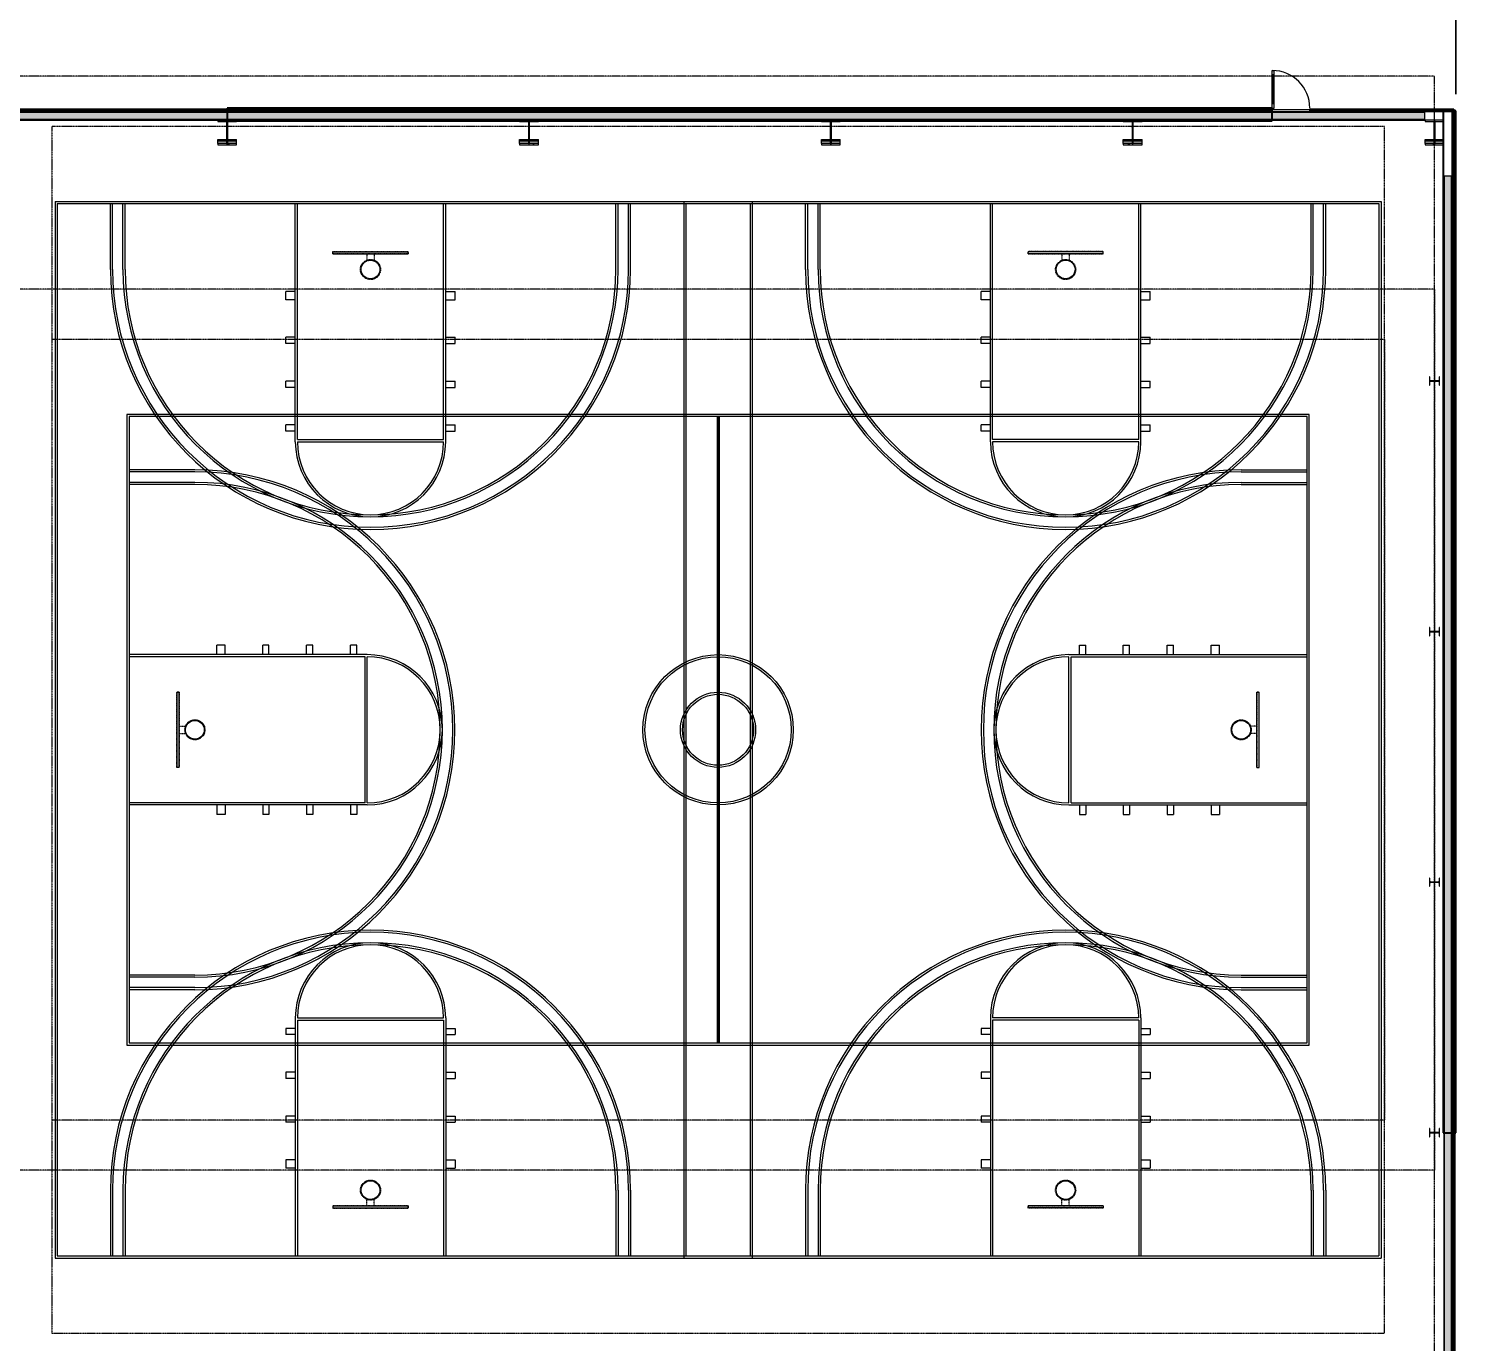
# Model space of a CAD drawing. Header units: inches. Extents: x 20541 to 27285, y -26063 to -19045.
# Drawn here: x 24630 to 26020, y -22311 to -21053 of the extents above; entities that cross this region are included whole.
import ezdxf

# ---------------------------------------------------------------- set-up
doc = ezdxf.new("R2010")
doc.units = ezdxf.units.IN
doc.header["$MEASUREMENT"] = 0
doc.linetypes.add('Dash', pattern=[0.25, 0.125, -0.125])
doc.linetypes.add('Dash 1_16_', pattern=[0.125, 0.0625, -0.0625])
for name, color, linetype, lineweight in [('A-ANNO-DIMS', 211, 'Continuous', 9), ('A-ANNO-DIMS-256', 211, 'Continuous', 9), ('A-DOOR', 31, 'Continuous', 9), ('A-DOOR-GLAZ', 31, 'Continuous', 15), ('A-FLOR-CLRS', 90, 'Dash 1_16_', 9), ('A-FLOR-OTLN', 90, 'Continuous', 9), ('A-WALL', 113, 'Continuous', 9), ('A-WALL-PATT', 111, 'Continuous', 25), ('C-TOPO', 7, 'Continuous', 9), ('L-SITE-WALL', 31, 'Continuous', 9), ('Q-SPCQ', 91, 'Continuous', 9), ('Q-SPCQ-HDLN', 91, 'Dash', 9), ('S-BEAM', 12, 'Continuous', 9), ('S-COLS', 52, 'Continuous', 9)]:
    doc.layers.add(name, color=color, linetype=linetype, lineweight=lineweight)
doc.styles.add('Arial_1', font='arial.ttf', dxfattribs={"height": 23.60479})
doc.dimstyles.new('Linear_-_3_32__Arial', dxfattribs={"dimscale": 12, "dimtxt": 24, "dimasz": 2.666667, "dimexe": 2, "dimexo": 1.333333, "dimgap": 1.333333, "dimtad": 1, "dimdec": 0, "dimzin": 1, "dimdsep": 46, "dimlunit": 4, "dimtxsty": 'Arial_1', "dimblk1": 'OBLIQUE', "dimblk2": 'OBLIQUE', "dimsah": 1, "dimcen": 0.09, "dimdle": 2, "dimazin": 0, "dimtfac": 1, "dimtdec": 4, "dimtix": 1, "dimtmove": 0, "dimatfit": 3, "dimfxl": 1, "dimtvp": 1, "dimtfill": 1, "dimfrac": 2, "dimtolj": 1, "dimtzin": 0, "dimarcsym": 2})
pattern_1 = [(45, (0, 0), (-25.342707, 25.342707), []), (45, (0, 38.4), (-25.342707, 25.342707), [])]
pattern_2 = [(0, (0, 0), (0, 32), []), (90, (0, 0), (-32, 2e-15), [])]

# ---------------------------------------------------------------- blocks, each defined once
blk = doc.blocks.new('Girt_Z - 8_D-668000-Site Plan - Phase 1')
at = {"layer": 'S-BEAM'}
for points in [[(25965.9, -21132.1), (25965.9, -21132.6), (22787.5, -21132.6), (22787.5, -21132.1)], [(25965.9, -21132.2), (25965.9, -21132.1), (22787.5, -21132.1), (22787.5, -21132.2)], [(25965.9, -21132.2), (25965.9, -21139.9), (22787.5, -21139.9), (22787.5, -21132.2)], [(25965.9, -21132.2), (25965.9, -21132.2), (22787.5, -21132.2), (22787.5, -21132.2)], [(25965.9, -21132.6), (25965.9, -21132.7), (22787.5, -21132.7), (22787.5, -21132.6)], [(25965.9, -21139.4), (25965.9, -21139.9), (22787.5, -21139.9), (22787.5, -21139.4)], [(25965.9, -21139.9), (25965.9, -21140.1), (22787.5, -21140.1), (22787.5, -21139.9)], [(25965.9, -21139.9), (25965.9, -21139.9), (22787.5, -21139.9), (22787.5, -21139.9)]]:
    blk.add_hatch(color=256, dxfattribs=at).paths.add_polyline_path(points, flags=0)
for p, q in [((25965.9, -21132.1), (22787.5, -21132.1)), ((25965.9, -21132.2), (22787.5, -21132.2)), ((25965.9, -21132.6), (22787.5, -21132.6)), ((25965.9, -21132.7), (22787.5, -21132.7)), ((25965.9, -21139.4), (22787.5, -21139.4)), ((25965.9, -21139.5), (22787.5, -21139.5)), ((25965.9, -21139.9), (22787.5, -21139.9)), ((25965.9, -21139.9), (22787.5, -21139.9)), ((22787.5, -21140.1), (25965.9, -21140.1)), ((25965.9, -21132.2), (25965.9, -21132.1)), ((25965.9, -21132.1), (25965.9, -21132.1)), ((25965.9, -21132.1), (25965.9, -21132.6)), ((25965.9, -21132.2), (25965.9, -21132.2)), ((25965.9, -21132.2), (25965.9, -21132.2)), ((25965.9, -21132.2), (25965.9, -21139.9)), ((25965.9, -21132.6), (25965.9, -21132.7)), ((25965.9, -21139.4), (25965.9, -21139.9)), ((25965.9, -21139.9), (25965.9, -21139.9)), ((25965.9, -21139.9), (25965.9, -21139.9)), ((25965.9, -21139.9), (25965.9, -21140.1)), ((25965.9, -21140.1), (25965.9, -21140.1))]:
    blk.add_line(p, q, dxfattribs=at)
blk = doc.blocks.new('Girt_Z - 8_D-705734-Site Plan - Phase 1')
at = {"layer": 'S-BEAM'}
for points in [[(25984.6, -21193.3), (25984.6, -22357.1), (25984.4, -22357.1), (25984.4, -21193.3)], [(25984.5, -21193.3), (25984.5, -22357.1), (25984.6, -22357.1), (25984.6, -21193.3)], [(25985, -21193.3), (25985, -22357.1), (25984.5, -22357.1), (25984.5, -21193.3)], [(25992.2, -21193.3), (25992.2, -22357.1), (25984.6, -22357.1), (25984.6, -21193.3)], [(25991.8, -21193.3), (25991.8, -22357.1), (25991.7, -22357.1), (25991.7, -21193.3)], [(25992.4, -21193.3), (25992.4, -22357.1), (25991.8, -22357.1), (25991.8, -21193.3)], [(25992.3, -21193.3), (25992.3, -22357.1), (25992.2, -22357.1), (25992.2, -21193.3)], [(25992.2, -21193.3), (25992.2, -22357.1), (25992.4, -22357.1), (25992.4, -21193.3)]]:
    blk.add_hatch(color=256, dxfattribs=at).paths.add_polyline_path(points, flags=0)
for p, q in [((25984.4, -21193.3), (25984.4, -22357.1)), ((25984.4, -21193.3), (25984.4, -21193.3)), ((25984.4, -21193.3), (25984.6, -21193.3)), ((25984.6, -21193.3), (25984.5, -21193.3)), ((25984.5, -21193.3), (25984.5, -21193.3)), ((25984.5, -21193.3), (25985, -21193.3)), ((25984.5, -22357.1), (25984.5, -21193.3)), ((25984.5, -22357.1), (25984.5, -21193.3)), ((25984.6, -21193.3), (25992.2, -21193.3)), ((25985, -22357.1), (25985, -21193.3)), ((25985, -22357.1), (25985, -21193.3)), ((25991.7, -21193.3), (25991.8, -21193.3)), ((25991.7, -22357.1), (25991.7, -21193.3)), ((25991.8, -21193.3), (25992.4, -21193.3)), ((25991.8, -22357.1), (25991.8, -21193.3)), ((25992.2, -21193.3), (25992.3, -21193.3)), ((25992.4, -21193.3), (25992.2, -21193.3)), ((25992.3, -21193.3), (25992.3, -21193.3)), ((25992.3, -22357.1), (25992.3, -21193.3)), ((25992.4, -21193.3), (25992.4, -21193.3)), ((25992.4, -22357.1), (25992.4, -21193.3)), ((25984.6, -22357.1), (25984.4, -22357.1)), ((25984.4, -22357.1), (25984.4, -22357.1)), ((25985, -22357.1), (25984.5, -22357.1)), ((25984.5, -22357.1), (25984.5, -22357.1)), ((25984.5, -22357.1), (25984.6, -22357.1)), ((25992.2, -22357.1), (25984.6, -22357.1)), ((25991.8, -22357.1), (25991.7, -22357.1)), ((25992.4, -22357.1), (25991.8, -22357.1)), ((25992.2, -22357.1), (25992.4, -22357.1)), ((25992.3, -22357.1), (25992.2, -22357.1)), ((25992.3, -22357.1), (25992.3, -22357.1)), ((25992.4, -22357.1), (25992.4, -22357.1))]:
    blk.add_line(p, q, dxfattribs=at)
blk = doc.blocks.new('Basic Wall _ arcoPlus - 547 - ___-608021-Site Plan - Phase 1')
at = {"layer": 'A-WALL'}
for p, q in [((24530.4, -21129.7), (24819.4, -21129.7)), ((24530.4, -21129.7), (24819.4, -21129.7)), ((24530.4, -21129.7), (24819.4, -21129.7)), ((24530.4, -21129.7), (24819.4, -21129.7)), ((24530.4, -21129.8), (24819.4, -21129.8)), ((24530.4, -21129.8), (24819.4, -21129.8)), ((24530.4, -21131.4), (24819.4, -21131.4)), ((24530.4, -21131.4), (24819.4, -21131.4)), ((24530.4, -21131.5), (24819.4, -21131.5)), ((24530.4, -21131.5), (24819.4, -21131.5)), ((24530.4, -21131.7), (24819.4, -21131.7)), ((24530.4, -21131.7), (24819.4, -21131.7)), ((24819.4, -21131.8), (24819.4, -21129.7)), ((24819.4, -21129.7), (24819.4, -21129.7)), ((24819.4, -21129.7), (24819.4, -21129.8)), ((24819.4, -21129.8), (24819.4, -21129.7)), ((24819.4, -21129.7), (24819.4, -21129.7)), ((24819.4, -21129.7), (24819.4, -21129.9)), ((24819.4, -21129.8), (24819.4, -21129.8)), ((24819.4, -21129.9), (24819.4, -21131.4)), ((24819.4, -21131.4), (24819.4, -21131.7)), ((24819.4, -21131.5), (24819.4, -21131.4)), ((24819.4, -21131.4), (24819.4, -21131.4)), ((24819.4, -21131.4), (24819.4, -21131.8)), ((24819.4, -21131.7), (24819.4, -21131.5)), ((24819.4, -21131.5), (24819.4, -21131.5)), ((24819.4, -21131.7), (24819.4, -21131.7)), ((25856, -21129.9), (25856, -21129.7)), ((25856, -21129.7), (25856, -21129.7)), ((25856, -21129.7), (25856, -21129.8)), ((25856, -21129.8), (25856, -21129.7)), ((25856, -21129.7), (25856, -21129.7)), ((25856, -21129.7), (25856, -21131.8)), ((25856, -21129.7), (25993.8, -21129.7)), ((25856, -21129.7), (25993.8, -21129.7)), ((25856, -21129.7), (25993.8, -21129.7)), ((25856, -21129.7), (25993.8, -21129.7)), ((25856, -21129.8), (25856, -21129.8)), ((25856, -21129.8), (25993.8, -21129.8)), ((25856, -21129.8), (25993.8, -21129.8)), ((25856, -21131.4), (25856, -21129.9)), ((25856, -21131.8), (25856, -21131.4)), ((25856, -21131.4), (25856, -21131.4)), ((25856, -21131.4), (25856, -21131.5)), ((25856, -21131.7), (25856, -21131.4)), ((25856, -21131.4), (25993.8, -21131.4)), ((25856, -21131.4), (25993.8, -21131.4)), ((25856, -21131.5), (25856, -21131.5)), ((25856, -21131.5), (25856, -21131.7)), ((25856, -21131.5), (25993.8, -21131.5)), ((25856, -21131.5), (25993.8, -21131.5)), ((25856, -21131.7), (25856, -21131.7)), ((25856, -21131.7), (25993.8, -21131.7)), ((25856, -21131.7), (25993.8, -21131.7)), ((25993.8, -21131.8), (25993.8, -21129.7)), ((25993.8, -21129.7), (25993.8, -21129.7)), ((25993.8, -21129.7), (25993.8, -21129.8)), ((25993.8, -21129.8), (25993.8, -21129.7)), ((25993.8, -21129.7), (25993.8, -21129.7)), ((25993.8, -21129.7), (25993.8, -21129.9)), ((25993.8, -21129.8), (25993.8, -21129.8)), ((25993.8, -21129.9), (25993.8, -21131.4)), ((25993.8, -21131.4), (25993.8, -21131.7)), ((25993.8, -21131.5), (25993.8, -21131.4)), ((25993.8, -21131.4), (25993.8, -21131.4)), ((25993.8, -21131.4), (25993.8, -21131.8)), ((25993.8, -21131.7), (25993.8, -21131.5)), ((25993.8, -21131.5), (25993.8, -21131.5)), ((25993.8, -21131.7), (25993.8, -21131.7)), ((24819.4, -21131.8), (24530.4, -21131.8)), ((24530.4, -21131.8), (24819.4, -21131.8)), ((24819.4, -21131.8), (24819.4, -21131.8)), ((25856, -21131.8), (25856, -21131.8)), ((25993.8, -21131.8), (25856, -21131.8)), ((25856, -21131.8), (25993.8, -21131.8)), ((25993.8, -21131.8), (25993.8, -21131.8))]:
    blk.add_line(p, q, dxfattribs=at)
blk = doc.blocks.new('Basic Wall _ arcoPlus - 547 - ___-620443-Site Plan - Phase 1')
at = {"layer": 'A-WALL'}
for p, q in [((25992.6, -22110.1), (25992.6, -22110.1)), ((25992.6, -22110.1), (25993, -22110.1)), ((25994.8, -22110.1), (25992.6, -22110.1)), ((25992.6, -22110.1), (25992.6, -22335.6)), ((25992.6, -22335.6), (25992.6, -22110.1)), ((25992.9, -22110.1), (25992.7, -22110.1)), ((25992.7, -22110.1), (25992.7, -22110.1)), ((25992.7, -22110.1), (25993, -22110.1)), ((25992.7, -22110.1), (25992.7, -22335.6)), ((25992.7, -22110.1), (25992.7, -22335.6)), ((25993, -22110.1), (25992.9, -22110.1)), ((25992.9, -22110.1), (25992.9, -22110.1)), ((25992.9, -22110.1), (25992.9, -22335.6)), ((25992.9, -22110.1), (25992.9, -22335.6)), ((25993, -22110.1), (25993, -22110.1)), ((25993, -22110.1), (25994.6, -22110.1)), ((25993, -22110.1), (25993, -22335.6)), ((25993, -22110.1), (25993, -22335.6)), ((25994.6, -22110.1), (25994.7, -22110.1)), ((25994.7, -22110.1), (25994.6, -22110.1)), ((25994.6, -22110.1), (25994.6, -22110.1)), ((25994.6, -22110.1), (25994.8, -22110.1)), ((25994.6, -22110.1), (25994.6, -22335.6)), ((25994.6, -22110.1), (25994.6, -22335.6)), ((25994.7, -22110.1), (25994.7, -22110.1)), ((25994.7, -22110.1), (25994.7, -22335.6)), ((25994.7, -22110.1), (25994.7, -22335.6)), ((25994.8, -22110.1), (25994.8, -22110.1)), ((25994.8, -22110.1), (25994.8, -22335.6)), ((25994.8, -22110.1), (25994.8, -22335.6)), ((25992.6, -22335.6), (25994.8, -22335.6)), ((25993, -22335.6), (25992.6, -22335.6)), ((25992.6, -22335.6), (25992.6, -22335.6)), ((25993, -22335.6), (25992.7, -22335.6)), ((25992.7, -22335.6), (25992.7, -22335.6)), ((25992.7, -22335.6), (25992.9, -22335.6)), ((25992.9, -22335.6), (25992.9, -22335.6)), ((25992.9, -22335.6), (25993, -22335.6)), ((25994.6, -22335.6), (25993, -22335.6)), ((25993, -22335.6), (25993, -22335.6)), ((25994.8, -22335.6), (25994.6, -22335.6)), ((25994.6, -22335.6), (25994.6, -22335.6)), ((25994.6, -22335.6), (25994.7, -22335.6)), ((25994.7, -22335.6), (25994.6, -22335.6)), ((25994.7, -22335.6), (25994.7, -22335.6)), ((25994.8, -22335.6), (25994.8, -22335.6))]:
    blk.add_line(p, q, dxfattribs=at)
blk = doc.blocks.new('Basketball_Backstop-Performance_Sports_Systems-3103-Ceiling_Hung - 27_-0_ to 27_-11 7_8_-652462-Site Plan - Phase 1')
at = {"layer": 'Q-SPCQ-HDLN'}
for p, q in [((-36, 0), (-36, 2.2)), ((-36, 2.2), (36, 2.2)), ((36, 2.2), (36, 0)), ((36, 0), (-36, 0)), ((-3.5, 0), (-3.5, -6.2)), ((3.5, 0), (3.5, -6.2))]:
    blk.add_line(p, q, dxfattribs=at)
for radius in [9.63, 9]:
    blk.add_circle((0, -15.1), radius, dxfattribs=at)
blk = doc.blocks.new('Single-Glass 1 - 36_ x 84_-704306-Site Plan - Phase 1')
at = {"layer": 'A-DOOR', "lineweight": 13}
for p, q in [((16, -6.0625), (16, -10.0625)), ((18, -6.0625), (16, -6.0625)), ((16, -10.0625), (18, -10.0625)), ((18, -6.0625), (18, -10.0625)), ((16, -38.0625), (16, -42.0625)), ((16, -38.0625), (18, -38.0625)), ((18, -38.0625), (18, -42.0625)), ((18, -42.0625), (16, -42.0625))]:
    blk.add_line(p, q, dxfattribs=at)
at = {"layer": 'A-DOOR'}
for p, q in [((16, -10.0625), (16, -38.0625)), ((18, -10.0625), (18, -38.0625))]:
    blk.add_line(p, q, dxfattribs=at)
blk.add_arc((18, -6.0625), 36, 180, 270, dxfattribs=at)
at = {"layer": 'A-DOOR-GLAZ'}
blk.add_line((17, -38.0625), (17, -10.0625), dxfattribs=at)
blk = doc.blocks.new('Basketball_Backstop-Performance_Sports_Systems-3103-Ceiling_Hung - 27_-0_ to 27_-11 7_8_-706978-Site Plan - Phase 1')
at = {"layer": 'Q-SPCQ-HDLN'}
for p, q in [((36, 0), (-36, 0)), ((-36, 0), (-36, -2.2)), ((-3.5, 0), (-3.5, 6.2)), ((3.5, 0), (3.5, 6.2)), ((36, -2.2), (36, 0)), ((-36, -2.2), (36, -2.2))]:
    blk.add_line(p, q, dxfattribs=at)
for radius in [9.62, 9]:
    blk.add_circle((0, 15.1), radius, dxfattribs=at)
blk = doc.blocks.new('DIMBLOCK9-Site Plan - Phase 1')
at = {"layer": 'A-ANNO-DIMS-256'}
for p, q in [((25995.9, -21115.3), (25995.9, -20254.5)), ((21978.1, -20271.9), (21978.1, -20302.5)), ((21978.1, -20278.5), (21978.1, -20271.9)), ((21978.1, -20278.5), (26019.9, -20278.5)), ((25995.9, -20278.5), (25995.9, -21115.3))]:
    blk.add_line(p, q, dxfattribs=at)
at = {"layer": 'A-ANNO-DIMS-256', "lineweight": 50}
for p, q in [((21978.1, -20278.5), (21994.1, -20262.5)), ((25995.9, -20278.5), (26011.9, -20262.5)), ((21978.1, -20278.5), (21962.1, -20294.5)), ((25995.9, -20278.5), (25979.9, -20294.5))]:
    blk.add_line(p, q, dxfattribs=at)
at = {"layer": 'A-ANNO-DIMS-256', "color": 0, "insert": (23918, -20231.9), "char_height": 23.6, "width": 165.711, "attachment_point": 1, "line_spacing_factor": 0.938532, "style": 'Arial_1', "bg_fill": 3, "box_fill_scale": 1.25, "bg_fill_color": 0, "bg_fill_transparency": 0}
blk.add_mtext('334\' - 10"', dxfattribs=at)
blk = doc.blocks.new('_Oblique')
at = {"color": 0, "linetype": 'ByBlock', "lineweight": -2}
blk.add_line((-0.5, -0.5), (0.5, 0.5), dxfattribs=at)

msp = doc.modelspace()

# ---------------------------------------------------------------- hatches: boundary and pattern name
at = {"layer": 'A-WALL-PATT', "lineweight": 9}
h = msp.add_hatch(dxfattribs=at)
h.set_pattern_fill('FP_7', color=256, style=0, pattern_type=2)
h.set_pattern_definition(pattern_2)
h.paths.add_polyline_path([(24819.4, -21130.3), (25820, -21130.3), (25820, -21131.3), (24819.4, -21131.3)], flags=0)
h = msp.add_hatch(dxfattribs=at)
h.set_pattern_fill('FP_7', color=256, style=0, pattern_type=2)
h.set_pattern_definition(pattern_2)
h.paths.add_polyline_path([(25993.1, -22110.1), (25993.1, -21131.3), (25994.1, -21131.3), (25994.1, -22110.1)], flags=0)
at = {"layer": 'S-COLS'}
h = msp.add_hatch(dxfattribs=at)
h.set_pattern_fill('FP_1', color=256, style=0, pattern_type=2)
h.set_pattern_definition(pattern_1)
h.paths.add_polyline_path([(24818.8, -21141.3), (24820, -21141.3), (24820, -21162.4), (24818.8, -21162.4)], flags=0)
h = msp.add_hatch(dxfattribs=at)
h.set_pattern_fill('FP_1', color=256, style=0, pattern_type=2)
h.set_pattern_definition(pattern_1)
h.paths.add_polyline_path([(25388.4, -21140.1), (25406.4, -21140.1), (25406.4, -21141.3), (25388.4, -21141.3)], flags=0)
h = msp.add_hatch(dxfattribs=at)
h.set_pattern_fill('FP_1', color=256, style=0, pattern_type=2)
h.set_pattern_definition(pattern_1)
h.paths.add_polyline_path([(25396.8, -21141.3), (25398, -21141.3), (25398, -21162.4), (25396.8, -21162.4)], flags=0)
h = msp.add_hatch(dxfattribs=at)
h.set_pattern_fill('FP_1', color=256, style=0, pattern_type=2)
h.set_pattern_definition(pattern_1)
h.paths.add_polyline_path([(25677.4, -21140.1), (25695.4, -21140.1), (25695.4, -21141.3), (25677.4, -21141.3)], flags=0)
h = msp.add_hatch(dxfattribs=at)
h.set_pattern_fill('FP_1', color=256, style=0, pattern_type=2)
h.set_pattern_definition(pattern_1)
h.paths.add_polyline_path([(25685.8, -21141.3), (25687, -21141.3), (25687, -21162.4), (25685.8, -21162.4)], flags=0)
h = msp.add_hatch(dxfattribs=at)
h.set_pattern_fill('FP_1', color=256, style=0, pattern_type=2)
h.set_pattern_definition(pattern_1)
h.paths.add_polyline_path([(25974.8, -21141.3), (25976, -21141.3), (25976, -21162.4), (25974.8, -21162.4)], flags=0)
for points in [[(24810.4, -21158.8), (24828.4, -21158.8), (24828.4, -21162.4), (24810.4, -21162.4)], [(25099.4, -21158.8), (25117.4, -21158.8), (25117.4, -21162.4), (25099.4, -21162.4)], [(25388.4, -21158.8), (25406.4, -21158.8), (25406.4, -21162.4), (25388.4, -21162.4)], [(25677.4, -21158.8), (25695.4, -21158.8), (25695.4, -21162.4), (25677.4, -21162.4)], [(25966.4, -21158.8), (25984.4, -21158.8), (25984.4, -21162.4), (25966.4, -21162.4)]]:
    msp.add_hatch(color=256, dxfattribs=at).paths.add_polyline_path(points, flags=0)
h = msp.add_hatch(dxfattribs=at)
h.set_pattern_fill('FP_1', color=256, style=0, pattern_type=2)
h.set_pattern_definition(pattern_1)
h.paths.add_polyline_path([(24810.4, -21162.4), (24828.4, -21162.4), (24828.4, -21163.7), (24810.4, -21163.7)], flags=0)
h = msp.add_hatch(dxfattribs=at)
h.set_pattern_fill('FP_1', color=256, style=0, pattern_type=2)
h.set_pattern_definition(pattern_1)
h.paths.add_polyline_path([(25099.4, -21162.4), (25117.4, -21162.4), (25117.4, -21163.7), (25099.4, -21163.7)], flags=0)
h = msp.add_hatch(dxfattribs=at)
h.set_pattern_fill('FP_1', color=256, style=0, pattern_type=2)
h.set_pattern_definition(pattern_1)
h.paths.add_polyline_path([(25677.4, -21162.4), (25695.4, -21162.4), (25695.4, -21163.7), (25677.4, -21163.7)], flags=0)
h = msp.add_hatch(dxfattribs=at)
h.set_pattern_fill('FP_1', color=256, style=0, pattern_type=2)
h.set_pattern_definition(pattern_1)
h.paths.add_polyline_path([(25966.4, -21162.4), (25984.4, -21162.4), (25984.4, -21163.6), (25966.4, -21163.6)], flags=0)
h = msp.add_hatch(dxfattribs=at)
h.set_pattern_fill('FP_1', color=256, style=0, pattern_type=2)
h.set_pattern_definition(pattern_1)
edge = h.paths.add_edge_path(flags=0)
edge.add_line((25980.3, -21634), (25979.8, -21634))
edge.add_line((25979.8, -21634), (25979.8, -21630.9))
edge.add_arc((25979.1, -21630.9), 0.691, 0, 90)
edge.add_line((25979.1, -21630.2), (25971.6, -21630.2))
edge.add_arc((25971.6, -21630.9), 0.691, 90, 180)
edge.add_line((25971, -21630.9), (25971, -21634))
edge.add_line((25971, -21634), (25970.5, -21634))
edge.add_line((25970.5, -21634), (25970.5, -21626.1))
edge.add_line((25970.5, -21626.1), (25971, -21626.1))
edge.add_line((25971, -21626.1), (25971, -21629.2))
edge.add_arc((25971.6, -21629.2), 0.691, 180, 270)
edge.add_line((25971.6, -21629.9), (25979.1, -21629.9))
edge.add_arc((25979.1, -21629.2), 0.691, 270, 360)
edge.add_line((25979.8, -21629.2), (25979.8, -21626.1))
edge.add_line((25979.8, -21626.1), (25980.3, -21626.1))
edge.add_line((25980.3, -21626.1), (25980.3, -21634))
h = msp.add_hatch(dxfattribs=at)
h.set_pattern_fill('FP_1', color=256, style=0, pattern_type=2)
h.set_pattern_definition(pattern_1)
edge = h.paths.add_edge_path(flags=0)
edge.add_line((25980.3, -21874), (25979.8, -21874))
edge.add_line((25979.8, -21874), (25979.8, -21870.9))
edge.add_arc((25979.1, -21870.9), 0.691, 0, 90)
edge.add_line((25979.1, -21870.2), (25971.6, -21870.2))
edge.add_arc((25971.6, -21870.9), 0.691, 90, 180)
edge.add_line((25971, -21870.9), (25971, -21874))
edge.add_line((25971, -21874), (25970.5, -21874))
edge.add_line((25970.5, -21874), (25970.5, -21866.1))
edge.add_line((25970.5, -21866.1), (25971, -21866.1))
edge.add_line((25971, -21866.1), (25971, -21869.2))
edge.add_arc((25971.6, -21869.2), 0.691, 180, 270)
edge.add_line((25971.6, -21869.9), (25979.1, -21869.9))
edge.add_arc((25979.1, -21869.2), 0.691, 270, 360)
edge.add_line((25979.8, -21869.2), (25979.8, -21866.1))
edge.add_line((25979.8, -21866.1), (25980.3, -21866.1))
edge.add_line((25980.3, -21866.1), (25980.3, -21874))

# ---------------------------------------------------------------- linework, layer by layer
at = {"layer": 'A-FLOR-CLRS'}
for p, q in [((25975.4, -21098.1), (24603.4, -21098.1)), ((25975.4, -22350.1), (25975.4, -21098.1)), ((24651.4, -21146.1), (24651.4, -22302.1)), ((25927.4, -21146.1), (24651.4, -21146.1)), ((25927.4, -22302.1), (25927.4, -21146.1)), ((25975.4, -21302.1), (24603.4, -21302.1)), ((25975.4, -21302.1), (25975.4, -22146.1)), ((25927.4, -21350.1), (24651.4, -21350.1)), ((24651.4, -21350.1), (24651.4, -22098.1)), ((25927.4, -21350.1), (25927.4, -22098.1)), ((25927.4, -22098.1), (24651.4, -22098.1)), ((25975.4, -22146.1), (24603.4, -22146.1)), ((24651.4, -22302.1), (25927.4, -22302.1))]:
    msp.add_line(p, q, dxfattribs=at)
at = {"layer": 'A-FLOR-OTLN'}
for p, q in [((24654.6, -21218.1), (25924.2, -21218.1)), ((24654.6, -21218.1), (24654.6, -22230.1)), ((24656.6, -21220.1), (24656.6, -22228.1)), ((24656.6, -21220.1), (25922.2, -21220.1)), ((24707.6, -21283.1), (24707.6, -21220.1)), ((24709.6, -21283.1), (24709.6, -21220.1)), ((24719.6, -21283.1), (24719.6, -21220.1)), ((24721.6, -21283.1), (24721.6, -21220.1)), ((24884.6, -21448.1), (24884.6, -21220.1)), ((24886.6, -21446.1), (24886.6, -21220.1)), ((25026.6, -21446.1), (25026.6, -21220.1)), ((25028.6, -21448.1), (25028.6, -21220.1)), ((25191.6, -21283.1), (25191.6, -21220.1)), ((25193.6, -21283.1), (25193.6, -21220.1)), ((25203.6, -21283.1), (25203.6, -21220.1)), ((25205.6, -21283.1), (25205.6, -21220.1)), ((25256.6, -21218.1), (25256.6, -22230.1)), ((25258.6, -21220.1), (25258.6, -22228.1)), ((25320.2, -21220.1), (25320.2, -22228.1)), ((25322.2, -21218.1), (25322.2, -22230.1)), ((25373.2, -21283.1), (25373.2, -21220.1)), ((25375.2, -21283.1), (25375.2, -21220.1)), ((25385.2, -21283.1), (25385.2, -21220.1)), ((25387.2, -21283.1), (25387.2, -21220.1)), ((25550.2, -21448.1), (25550.2, -21220.1)), ((25552.2, -21446.1), (25552.2, -21220.1)), ((25692.2, -21446.1), (25692.2, -21220.1)), ((25694.2, -21448.1), (25694.2, -21220.1)), ((25857.2, -21283.1), (25857.2, -21220.1)), ((25859.2, -21283.1), (25859.2, -21220.1)), ((25869.2, -21283.1), (25869.2, -21220.1)), ((25871.2, -21283.1), (25871.2, -21220.1)), ((25922.2, -21220.1), (25922.2, -22228.1)), ((25924.2, -21218.1), (25924.2, -22230.1)), ((24920.6, -21266.1), (24992.6, -21266.1)), ((24920.6, -21268.1), (24920.6, -21266.1)), ((24920.6, -21268.1), (24992.6, -21268.1)), ((24992.6, -21268.1), (24992.6, -21266.1)), ((25658.2, -21266.1), (25586.2, -21266.1)), ((25586.2, -21268.1), (25586.2, -21266.1)), ((25658.2, -21268.1), (25586.2, -21268.1)), ((25658.2, -21268.1), (25658.2, -21266.1)), ((24884.6, -21304.1), (24875.6, -21304.1)), ((24875.6, -21312.1), (24875.6, -21304.1)), ((24884.6, -21312.1), (24875.6, -21312.1)), ((25028.6, -21304.1), (25037.6, -21304.1)), ((25028.6, -21312.1), (25037.6, -21312.1)), ((25037.6, -21312.1), (25037.6, -21304.1)), ((25550.2, -21304.1), (25541.2, -21304.1)), ((25541.2, -21312.1), (25541.2, -21304.1)), ((25550.2, -21312.1), (25541.2, -21312.1)), ((25694.2, -21304.1), (25703.2, -21304.1)), ((25694.2, -21312.1), (25703.2, -21312.1)), ((25703.2, -21312.1), (25703.2, -21304.1)), ((24884.6, -21348.1), (24875.6, -21348.1)), ((24875.6, -21354.1), (24875.6, -21348.1)), ((24884.6, -21354.1), (24875.6, -21354.1)), ((25028.6, -21348.1), (25037.6, -21348.1)), ((25028.6, -21354.1), (25037.6, -21354.1)), ((25037.6, -21354.1), (25037.6, -21348.1)), ((25550.2, -21348.1), (25541.2, -21348.1)), ((25541.2, -21354.1), (25541.2, -21348.1)), ((25550.2, -21354.1), (25541.2, -21354.1)), ((25694.2, -21348.1), (25703.2, -21348.1)), ((25694.2, -21354.1), (25703.2, -21354.1)), ((25703.2, -21354.1), (25703.2, -21348.1)), ((24884.6, -21390.1), (24875.6, -21390.1)), ((24875.6, -21396.1), (24875.6, -21390.1)), ((25028.6, -21390.1), (25037.6, -21390.1)), ((25037.6, -21396.1), (25037.6, -21390.1)), ((25550.2, -21390.1), (25541.2, -21390.1)), ((25541.2, -21396.1), (25541.2, -21390.1)), ((25694.2, -21390.1), (25703.2, -21390.1)), ((25703.2, -21396.1), (25703.2, -21390.1)), ((24884.6, -21396.1), (24875.6, -21396.1)), ((25028.6, -21396.1), (25037.6, -21396.1)), ((25550.2, -21396.1), (25541.2, -21396.1)), ((25694.2, -21396.1), (25703.2, -21396.1)), ((25855.4, -21422.1), (24723.4, -21422.1)), ((24723.4, -21422.1), (24723.4, -22026.1)), ((25855.4, -22026.1), (25855.4, -21422.1)), ((24725.4, -21424.1), (24725.4, -22024.1)), ((25853.4, -21424.1), (24725.4, -21424.1)), ((24884.6, -21432.1), (24875.6, -21432.1)), ((24875.6, -21438.1), (24875.6, -21432.1)), ((25028.6, -21432.1), (25037.6, -21432.1)), ((25037.6, -21438.1), (25037.6, -21432.1)), ((25288.4, -21424.1), (25288.4, -22024.1)), ((25289.4, -21424.1), (25289.4, -22024.1)), ((25290.4, -21424.1), (25290.4, -22024.1)), ((25550.2, -21432.1), (25541.2, -21432.1)), ((25541.2, -21438.1), (25541.2, -21432.1)), ((25694.2, -21432.1), (25703.2, -21432.1)), ((25703.2, -21438.1), (25703.2, -21432.1)), ((25853.4, -22024.1), (25853.4, -21424.1)), ((24884.6, -21438.1), (24875.6, -21438.1)), ((24886.6, -21446.1), (25026.6, -21446.1)), ((24886.6, -21448.1), (25026.6, -21448.1)), ((25028.6, -21438.1), (25037.6, -21438.1)), ((25550.2, -21438.1), (25541.2, -21438.1)), ((25692.2, -21446.1), (25552.2, -21446.1)), ((25692.2, -21448.1), (25552.2, -21448.1)), ((25694.2, -21438.1), (25703.2, -21438.1)), ((24788.4, -21475.1), (24725.4, -21475.1)), ((24788.4, -21477.1), (24725.4, -21477.1)), ((25790.4, -21475.1), (25853.4, -21475.1)), ((25790.4, -21477.1), (25853.4, -21477.1)), ((24788.4, -21487.1), (24725.4, -21487.1)), ((24788.4, -21489.1), (24725.4, -21489.1)), ((25790.4, -21487.1), (25853.4, -21487.1)), ((25790.4, -21489.1), (25853.4, -21489.1)), ((24809.4, -21652.1), (24809.4, -21643.1)), ((24817.4, -21643.1), (24809.4, -21643.1)), ((24817.4, -21652.1), (24817.4, -21643.1)), ((24853.4, -21652.1), (24853.4, -21643.1)), ((24859.4, -21643.1), (24853.4, -21643.1)), ((24859.4, -21652.1), (24859.4, -21643.1)), ((24895.4, -21652.1), (24895.4, -21643.1)), ((24901.4, -21643.1), (24895.4, -21643.1)), ((24901.4, -21652.1), (24901.4, -21643.1)), ((24937.4, -21652.1), (24937.4, -21643.1)), ((24943.4, -21643.1), (24937.4, -21643.1)), ((24943.4, -21652.1), (24943.4, -21643.1)), ((25635.4, -21643.1), (25641.4, -21643.1)), ((25635.4, -21652.1), (25635.4, -21643.1)), ((25641.4, -21652.1), (25641.4, -21643.1)), ((25677.4, -21643.1), (25683.4, -21643.1)), ((25677.4, -21652.1), (25677.4, -21643.1)), ((25683.4, -21652.1), (25683.4, -21643.1)), ((25719.4, -21643.1), (25725.4, -21643.1)), ((25719.4, -21652.1), (25719.4, -21643.1)), ((25725.4, -21652.1), (25725.4, -21643.1)), ((25761.4, -21643.1), (25769.4, -21643.1)), ((25761.4, -21652.1), (25761.4, -21643.1)), ((25769.4, -21652.1), (25769.4, -21643.1)), ((24953.4, -21652.1), (24725.4, -21652.1)), ((24951.4, -21654.1), (24725.4, -21654.1)), ((24951.4, -21794.1), (24951.4, -21654.1)), ((24953.4, -21794.1), (24953.4, -21654.1)), ((25625.4, -21652.1), (25853.4, -21652.1)), ((25625.4, -21794.1), (25625.4, -21654.1)), ((25627.4, -21794.1), (25627.4, -21654.1)), ((25627.4, -21654.1), (25853.4, -21654.1)), ((24771.4, -21760.1), (24771.4, -21688.1)), ((24773.4, -21688.1), (24771.4, -21688.1)), ((24773.4, -21760.1), (24773.4, -21688.1)), ((25805.4, -21760.1), (25805.4, -21688.1)), ((25805.4, -21688.1), (25807.4, -21688.1)), ((25807.4, -21760.1), (25807.4, -21688.1)), ((24773.4, -21760.1), (24771.4, -21760.1)), ((25805.4, -21760.1), (25807.4, -21760.1)), ((24951.4, -21794.1), (24725.4, -21794.1)), ((24953.4, -21796.1), (24725.4, -21796.1)), ((24809.4, -21796.1), (24809.4, -21805.1)), ((24817.4, -21796.1), (24817.4, -21805.1)), ((24853.4, -21796.1), (24853.4, -21805.1)), ((24859.4, -21796.1), (24859.4, -21805.1)), ((24895.4, -21796.1), (24895.4, -21805.1)), ((24901.4, -21796.1), (24901.4, -21805.1)), ((24937.4, -21796.1), (24937.4, -21805.1)), ((24943.4, -21796.1), (24943.4, -21805.1)), ((25625.4, -21796.1), (25853.4, -21796.1)), ((25627.4, -21794.1), (25853.4, -21794.1)), ((25635.4, -21796.1), (25635.4, -21805.1)), ((25641.4, -21796.1), (25641.4, -21805.1)), ((25677.4, -21796.1), (25677.4, -21805.1)), ((25683.4, -21796.1), (25683.4, -21805.1)), ((25719.4, -21796.1), (25719.4, -21805.1)), ((25725.4, -21796.1), (25725.4, -21805.1)), ((25761.4, -21796.1), (25761.4, -21805.1)), ((25769.4, -21796.1), (25769.4, -21805.1)), ((24817.4, -21805.1), (24809.4, -21805.1)), ((24859.4, -21805.1), (24853.4, -21805.1)), ((24901.4, -21805.1), (24895.4, -21805.1)), ((24943.4, -21805.1), (24937.4, -21805.1)), ((25635.4, -21805.1), (25641.4, -21805.1)), ((25677.4, -21805.1), (25683.4, -21805.1)), ((25719.4, -21805.1), (25725.4, -21805.1)), ((25761.4, -21805.1), (25769.4, -21805.1)), ((24788.4, -21959.1), (24725.4, -21959.1)), ((24788.4, -21961.1), (24725.4, -21961.1)), ((25790.4, -21959.1), (25853.4, -21959.1)), ((25790.4, -21961.1), (25853.4, -21961.1)), ((24788.4, -21971.1), (24725.4, -21971.1)), ((24788.4, -21973.1), (24725.4, -21973.1)), ((25790.4, -21971.1), (25853.4, -21971.1)), ((25790.4, -21973.1), (25853.4, -21973.1)), ((24884.6, -22000.1), (24884.6, -22228.1)), ((24886.6, -22000.1), (25026.6, -22000.1)), ((24886.6, -22002.1), (25026.6, -22002.1)), ((24886.6, -22002.1), (24886.6, -22228.1)), ((25026.6, -22002.1), (25026.6, -22228.1)), ((25028.6, -22000.1), (25028.6, -22228.1)), ((25550.2, -22000.1), (25550.2, -22228.1)), ((25692.2, -22000.1), (25552.2, -22000.1)), ((25692.2, -22002.1), (25552.2, -22002.1)), ((25552.2, -22002.1), (25552.2, -22228.1)), ((25692.2, -22002.1), (25692.2, -22228.1)), ((25694.2, -22000.1), (25694.2, -22228.1)), ((24875.6, -22010.1), (24875.6, -22016.1)), ((24884.6, -22010.1), (24875.6, -22010.1)), ((24884.6, -22016.1), (24875.6, -22016.1)), ((25028.6, -22010.1), (25037.6, -22010.1)), ((25028.6, -22016.1), (25037.6, -22016.1)), ((25037.6, -22010.1), (25037.6, -22016.1)), ((25541.2, -22010.1), (25541.2, -22016.1)), ((25550.2, -22010.1), (25541.2, -22010.1)), ((25550.2, -22016.1), (25541.2, -22016.1)), ((25694.2, -22010.1), (25703.2, -22010.1)), ((25694.2, -22016.1), (25703.2, -22016.1)), ((25703.2, -22010.1), (25703.2, -22016.1)), ((24723.4, -22026.1), (25855.4, -22026.1)), ((24725.4, -22024.1), (25853.4, -22024.1)), ((24875.6, -22052.1), (24875.6, -22058.1)), ((24884.6, -22052.1), (24875.6, -22052.1)), ((24884.6, -22058.1), (24875.6, -22058.1)), ((25028.6, -22052.1), (25037.6, -22052.1)), ((25028.6, -22058.1), (25037.6, -22058.1)), ((25037.6, -22052.1), (25037.6, -22058.1)), ((25541.2, -22052.1), (25541.2, -22058.1)), ((25550.2, -22052.1), (25541.2, -22052.1)), ((25550.2, -22058.1), (25541.2, -22058.1)), ((25694.2, -22052.1), (25703.2, -22052.1)), ((25694.2, -22058.1), (25703.2, -22058.1)), ((25703.2, -22052.1), (25703.2, -22058.1)), ((24875.6, -22094.1), (24875.6, -22100.1)), ((24884.6, -22094.1), (24875.6, -22094.1)), ((24884.6, -22100.1), (24875.6, -22100.1)), ((25028.6, -22094.1), (25037.6, -22094.1)), ((25028.6, -22100.1), (25037.6, -22100.1)), ((25037.6, -22094.1), (25037.6, -22100.1)), ((25541.2, -22094.1), (25541.2, -22100.1)), ((25550.2, -22094.1), (25541.2, -22094.1)), ((25550.2, -22100.1), (25541.2, -22100.1)), ((25694.2, -22094.1), (25703.2, -22094.1)), ((25694.2, -22100.1), (25703.2, -22100.1)), ((25703.2, -22094.1), (25703.2, -22100.1)), ((24875.6, -22136.1), (24875.6, -22144.1)), ((24884.6, -22136.1), (24875.6, -22136.1)), ((24884.6, -22144.1), (24875.6, -22144.1)), ((25028.6, -22136.1), (25037.6, -22136.1)), ((25028.6, -22144.1), (25037.6, -22144.1)), ((25037.6, -22136.1), (25037.6, -22144.1)), ((25541.2, -22136.1), (25541.2, -22144.1)), ((25550.2, -22136.1), (25541.2, -22136.1)), ((25550.2, -22144.1), (25541.2, -22144.1)), ((25694.2, -22136.1), (25703.2, -22136.1)), ((25694.2, -22144.1), (25703.2, -22144.1)), ((25703.2, -22136.1), (25703.2, -22144.1)), ((24707.6, -22165.1), (24707.6, -22228.1)), ((24709.6, -22165.1), (24709.6, -22228.1)), ((24719.6, -22165.1), (24719.6, -22228.1)), ((24721.6, -22165.1), (24721.6, -22228.1)), ((25191.6, -22165.1), (25191.6, -22228.1)), ((25193.6, -22165.1), (25193.6, -22228.1)), ((25203.6, -22165.1), (25203.6, -22228.1)), ((25205.6, -22165.1), (25205.6, -22228.1)), ((25373.2, -22165.1), (25373.2, -22228.1)), ((25375.2, -22165.1), (25375.2, -22228.1)), ((25385.2, -22165.1), (25385.2, -22228.1)), ((25387.2, -22165.1), (25387.2, -22228.1)), ((25857.2, -22165.1), (25857.2, -22228.1)), ((25859.2, -22165.1), (25859.2, -22228.1)), ((25869.2, -22165.1), (25869.2, -22228.1)), ((25871.2, -22165.1), (25871.2, -22228.1)), ((24920.6, -22180.1), (24992.6, -22180.1)), ((24920.6, -22180.1), (24920.6, -22182.1)), ((24920.6, -22182.1), (24992.6, -22182.1)), ((24992.6, -22180.1), (24992.6, -22182.1)), ((25658.2, -22180.1), (25586.2, -22180.1)), ((25586.2, -22180.1), (25586.2, -22182.1)), ((25658.2, -22182.1), (25586.2, -22182.1)), ((25658.2, -22180.1), (25658.2, -22182.1)), ((24654.6, -22230.1), (25924.2, -22230.1)), ((24656.6, -22228.1), (25922.2, -22228.1))]:
    msp.add_line(p, q, dxfattribs=at)
for centre, radius in [((24956.6, -21283.1), 9), ((25622.2, -21283.1), 9), ((25289.4, -21724.1), 72), ((25289.4, -21724.1), 70), ((25289.4, -21724.1), 36), ((25289.4, -21724.1), 34), ((24788.4, -21724.1), 9), ((25790.4, -21724.1), 9), ((24956.6, -22165.1), 9), ((25622.2, -22165.1), 9)]:
    msp.add_circle(centre, radius, dxfattribs=at)
for centre, radius, start, end in [((24956.6, -21283.1), 249, 180, 270), ((24956.6, -21283.1), 247, 180, 270), ((24956.6, -21283.1), 237, 180, 270), ((24956.6, -21283.1), 235, 180, 270), ((24956.6, -21283.1), 247, 270, 0), ((24956.6, -21283.1), 249, 270, 0), ((24956.6, -21283.1), 235, 270, 0), ((24956.6, -21283.1), 237, 270, 0), ((25622.2, -21283.1), 249, 180, 270), ((25622.2, -21283.1), 247, 180, 270), ((25622.2, -21283.1), 237, 180, 270), ((25622.2, -21283.1), 235, 180, 270), ((25622.2, -21283.1), 247, 270, 0), ((25622.2, -21283.1), 249, 270, 0), ((25622.2, -21283.1), 235, 270, 0), ((25622.2, -21283.1), 237, 270, 0), ((24956.6, -21448.1), 72, 180, 0), ((24956.6, -21448.1), 70, 180, 0), ((25622.2, -21448.1), 72, 180, 360), ((25622.2, -21448.1), 70, 180, 0), ((24788.4, -21724.1), 249, 0, 90), ((24788.4, -21724.1), 247, 0, 90), ((25790.4, -21724.1), 249, 90, 180), ((25790.4, -21724.1), 247, 90, 180), ((24788.4, -21724.1), 237, 0, 90), ((24788.4, -21724.1), 235, 0, 90), ((25790.4, -21724.1), 237, 90, 180), ((25790.4, -21724.1), 235, 90, 180), ((24953.4, -21724.1), 72, 270, 90), ((24953.4, -21724.1), 70, 270, 90), ((25625.4, -21724.1), 72, 90, 270), ((25625.4, -21724.1), 70, 90, 270), ((24788.4, -21724.1), 247, 270, 0), ((24788.4, -21724.1), 249, 270, 0), ((24788.4, -21724.1), 235, 270, 0), ((24788.4, -21724.1), 237, 270, 0), ((25790.4, -21724.1), 249, 180, 270), ((25790.4, -21724.1), 247, 180, 270), ((25790.4, -21724.1), 237, 180, 270), ((25790.4, -21724.1), 235, 180, 270), ((24956.6, -22165.1), 249, 90, 180), ((24956.6, -22165.1), 247, 90, 180), ((24956.6, -22165.1), 249, 360, 90), ((24956.6, -22165.1), 247, 360, 90), ((25622.2, -22165.1), 249, 90, 180), ((25622.2, -22165.1), 247, 90, 180), ((25622.2, -22165.1), 249, 0, 90), ((25622.2, -22165.1), 247, 0, 90), ((24956.6, -22165.1), 237, 90, 180), ((24956.6, -22165.1), 235, 90, 180), ((24956.6, -22000.1), 72, 0, 180), ((24956.6, -22000.1), 70, 0, 180), ((24956.6, -22165.1), 237, 360, 90), ((24956.6, -22165.1), 235, 360, 90), ((25622.2, -22165.1), 237, 90, 180), ((25622.2, -22165.1), 235, 90, 180), ((25622.2, -22000.1), 72, 0, 180), ((25622.2, -22000.1), 70, 360, 180), ((25622.2, -22165.1), 237, 0, 90), ((25622.2, -22165.1), 235, 0, 90)]:
    msp.add_arc(centre, radius, start, end, dxfattribs=at)
at = {"layer": 'A-WALL', "lineweight": 25}
for p, q in [((24819.4, -21129.9), (24530.4, -21129.9)), ((24530.4, -21131.4), (24819.4, -21131.4)), ((25993.8, -21129.9), (25856, -21129.9)), ((25856, -21129.9), (25856, -21131.4)), ((25856, -21131.4), (25993.8, -21131.4)), ((25993.8, -21131.4), (25993.8, -21129.9)), ((25993, -22110.1), (25993, -22335.6)), ((25994.6, -22335.6), (25994.6, -22110.1))]:
    msp.add_line(p, q, dxfattribs=at)
at = {"layer": 'A-WALL'}
for p, q in [((24819.4, -21129.6), (25820, -21129.6)), ((24819.4, -21131.4), (24819.4, -21129.9)), ((24819.4, -21130.3), (25820, -21130.3)), ((24819.4, -21131.3), (25820, -21131.3)), ((25984.4, -22110.1), (25984.4, -21131.3)), ((25992.4, -22110.1), (25992.4, -21131.3)), ((25993.1, -22110.1), (25993.1, -21131.3)), ((25994.1, -22110.1), (25994.1, -21131.3)), ((25994.9, -22110.1), (25994.9, -21131.3)), ((24819.4, -21132.1), (25820, -21132.1)), ((24819.4, -21140.1), (25820, -21140.1)), ((25993, -22110.1), (25994.6, -22110.1))]:
    msp.add_line(p, q, dxfattribs=at)
at = {"layer": 'C-TOPO'}
for p, q in [((22809.9, -21129.9), (25993.6, -21129.9)), ((25993.6, -21129.9), (25993.6, -21253)), ((25993.6, -21253), (25993.6, -22337.4))]:
    msp.add_line(p, q, dxfattribs=at)
at = {"layer": 'L-SITE-WALL', "lineweight": 25}
for p, q in [((25820, -21128.6), (24819.4, -21128.6)), ((24819.4, -21128.6), (24819.4, -21129.9)), ((24819.4, -21131.4), (24819.4, -21140.7)), ((25820, -21140.7), (25820, -21128.6)), ((25983.8, -21131.3), (25983.8, -22110.1)), ((25995.9, -21131.3), (25983.8, -21131.3)), ((25995.9, -22110.1), (25995.9, -21131.3)), ((24819.4, -21140.7), (25820, -21140.7)), ((25983.8, -22110.1), (25993, -22110.1)), ((25994.6, -22110.1), (25995.9, -22110.1))]:
    msp.add_line(p, q, dxfattribs=at)
at = {"layer": 'S-COLS', "lineweight": 15}
for p, q in [((24810.4, -21140.1), (24810.4, -21141.3)), ((24828.4, -21140.1), (24810.4, -21140.1)), ((24810.4, -21141.3), (24828.4, -21141.3)), ((24818.8, -21141.3), (24818.8, -21162.4)), ((24820, -21141.3), (24818.8, -21141.3)), ((24820, -21162.4), (24820, -21141.3)), ((24828.4, -21141.3), (24828.4, -21140.1)), ((25099.4, -21140.1), (25099.4, -21141.3)), ((25117.4, -21140.1), (25099.4, -21140.1)), ((25099.4, -21141.3), (25117.4, -21141.3)), ((25107.8, -21141.3), (25107.8, -21162.4)), ((25109, -21141.3), (25107.8, -21141.3)), ((25109, -21162.4), (25109, -21141.3)), ((25117.4, -21141.3), (25117.4, -21140.1)), ((25388.4, -21140.1), (25388.4, -21141.3)), ((25406.4, -21140.1), (25388.4, -21140.1)), ((25388.4, -21141.3), (25406.4, -21141.3)), ((25396.8, -21141.3), (25396.8, -21162.4)), ((25398, -21141.3), (25396.8, -21141.3)), ((25398, -21162.4), (25398, -21141.3)), ((25406.4, -21141.3), (25406.4, -21140.1)), ((25677.4, -21140.1), (25677.4, -21141.3)), ((25695.4, -21140.1), (25677.4, -21140.1)), ((25677.4, -21141.3), (25695.4, -21141.3)), ((25685.8, -21141.3), (25685.8, -21162.4)), ((25687, -21141.3), (25685.8, -21141.3)), ((25687, -21162.4), (25687, -21141.3)), ((25695.4, -21141.3), (25695.4, -21140.1)), ((25966.4, -21140.1), (25966.4, -21141.3)), ((25984.4, -21140.1), (25966.4, -21140.1)), ((25966.4, -21141.3), (25984.4, -21141.3)), ((25974.8, -21141.3), (25974.8, -21162.4)), ((25976, -21141.3), (25974.8, -21141.3)), ((25976, -21162.4), (25976, -21141.3)), ((25984.4, -21141.3), (25984.4, -21140.1)), ((24810.4, -21162.4), (24810.4, -21163.7)), ((24828.4, -21162.4), (24810.4, -21162.4)), ((24810.4, -21163.7), (24828.4, -21163.7)), ((24818.8, -21162.4), (24820, -21162.4)), ((24828.4, -21163.7), (24828.4, -21162.4)), ((25099.4, -21162.4), (25099.4, -21163.7)), ((25117.4, -21162.4), (25099.4, -21162.4)), ((25099.4, -21163.7), (25117.4, -21163.7)), ((25107.8, -21162.4), (25109, -21162.4)), ((25117.4, -21163.7), (25117.4, -21162.4)), ((25388.4, -21162.4), (25388.4, -21163.7)), ((25406.4, -21162.4), (25388.4, -21162.4)), ((25388.4, -21163.7), (25406.4, -21163.7)), ((25396.8, -21162.4), (25398, -21162.4)), ((25406.4, -21163.7), (25406.4, -21162.4)), ((25677.4, -21162.4), (25677.4, -21163.7)), ((25695.4, -21162.4), (25677.4, -21162.4)), ((25677.4, -21163.7), (25695.4, -21163.7)), ((25685.8, -21162.4), (25687, -21162.4)), ((25695.4, -21163.7), (25695.4, -21162.4)), ((25966.4, -21162.4), (25966.4, -21163.6)), ((25984.4, -21162.4), (25966.4, -21162.4)), ((25966.4, -21163.6), (25984.4, -21163.6)), ((25974.8, -21162.4), (25976, -21162.4)), ((25984.4, -21163.6), (25984.4, -21162.4)), ((25971, -21386.1), (25970.5, -21386.1)), ((25970.5, -21386.1), (25970.5, -21394)), ((25970.5, -21394), (25971, -21394)), ((25971, -21389.2), (25971, -21386.1)), ((25971, -21394), (25971, -21390.9)), ((25979.1, -21389.9), (25971.6, -21389.9)), ((25971.6, -21390.2), (25979.1, -21390.2)), ((25980.3, -21386.1), (25979.8, -21386.1)), ((25979.8, -21386.1), (25979.8, -21389.2)), ((25979.8, -21390.9), (25979.8, -21394)), ((25979.8, -21394), (25980.3, -21394)), ((25980.3, -21394), (25980.3, -21386.1)), ((25971, -21626.1), (25970.5, -21626.1)), ((25970.5, -21626.1), (25970.5, -21634)), ((25971, -21629.2), (25971, -21626.1)), ((25971, -21634), (25971, -21630.9)), ((25979.1, -21629.9), (25971.6, -21629.9)), ((25971.6, -21630.2), (25979.1, -21630.2)), ((25980.3, -21626.1), (25979.8, -21626.1)), ((25979.8, -21626.1), (25979.8, -21629.2)), ((25979.8, -21630.9), (25979.8, -21634)), ((25980.3, -21634), (25980.3, -21626.1)), ((25970.5, -21634), (25971, -21634)), ((25979.8, -21634), (25980.3, -21634)), ((25971, -21866.1), (25970.5, -21866.1)), ((25970.5, -21866.1), (25970.5, -21874)), ((25971, -21869.2), (25971, -21866.1)), ((25980.3, -21866.1), (25979.8, -21866.1)), ((25979.8, -21866.1), (25979.8, -21869.2)), ((25980.3, -21874), (25980.3, -21866.1)), ((25970.5, -21874), (25971, -21874)), ((25971, -21874), (25971, -21870.9)), ((25979.1, -21869.9), (25971.6, -21869.9)), ((25971.6, -21870.2), (25979.1, -21870.2)), ((25979.8, -21870.9), (25979.8, -21874)), ((25979.8, -21874), (25980.3, -21874)), ((25971, -22106.1), (25970.5, -22106.1)), ((25970.5, -22106.1), (25970.5, -22114)), ((25970.5, -22114), (25971, -22114)), ((25971, -22109.2), (25971, -22106.1)), ((25971, -22114), (25971, -22110.9)), ((25979.1, -22109.9), (25971.6, -22109.9)), ((25971.6, -22110.2), (25979.1, -22110.2)), ((25980.3, -22106.1), (25979.8, -22106.1)), ((25979.8, -22106.1), (25979.8, -22109.2)), ((25979.8, -22110.9), (25979.8, -22114)), ((25979.8, -22114), (25980.3, -22114)), ((25980.3, -22114), (25980.3, -22106.1))]:
    msp.add_line(p, q, dxfattribs=at)
at = {"layer": 'S-COLS'}
for p, q in [((24810.4, -21162.4), (24810.4, -21158.8)), ((24810.4, -21158.8), (24828.4, -21158.8)), ((24820, -21158.8), (24818.8, -21158.8)), ((24828.4, -21162.4), (24828.4, -21158.8)), ((25099.4, -21162.4), (25099.4, -21158.8)), ((25099.4, -21158.8), (25117.4, -21158.8)), ((25109, -21158.8), (25107.8, -21158.8)), ((25117.4, -21162.4), (25117.4, -21158.8)), ((25388.4, -21162.4), (25388.4, -21158.8)), ((25388.4, -21158.8), (25406.4, -21158.8)), ((25398, -21158.8), (25396.8, -21158.8)), ((25406.4, -21162.4), (25406.4, -21158.8)), ((25677.4, -21162.4), (25677.4, -21158.8)), ((25677.4, -21158.8), (25695.4, -21158.8)), ((25687, -21158.8), (25685.8, -21158.8)), ((25695.4, -21162.4), (25695.4, -21158.8)), ((25966.4, -21162.4), (25966.4, -21158.8)), ((25966.4, -21158.8), (25984.4, -21158.8)), ((25976, -21158.8), (25974.8, -21158.8)), ((25984.4, -21162.4), (25984.4, -21158.8)), ((24828.4, -21160.1), (24810.4, -21160.1)), ((25117.4, -21160.1), (25099.4, -21160.1)), ((25406.4, -21160.1), (25388.4, -21160.1)), ((25695.4, -21160.1), (25677.4, -21160.1)), ((25984.4, -21160.1), (25966.4, -21160.1))]:
    msp.add_line(p, q, dxfattribs=at)
at = {"layer": 'S-COLS', "lineweight": 15}
for centre, start, end in [((25971.6, -21389.2), 180, 270), ((25971.6, -21390.9), 90, 180), ((25979.1, -21389.2), 270, 0), ((25979.1, -21390.9), 0, 90), ((25971.6, -21629.2), 180, 270), ((25971.6, -21630.9), 90, 180), ((25979.1, -21629.2), 270, 0), ((25979.1, -21630.9), 0, 90), ((25971.6, -21869.2), 180, 270), ((25971.6, -21870.9), 90, 180), ((25979.1, -21869.2), 270, 0), ((25979.1, -21870.9), 0, 90), ((25971.6, -22109.2), 180, 270), ((25971.6, -22110.9), 90, 180), ((25979.1, -22109.2), 270, 0), ((25979.1, -22110.9), 0, 90)]:
    msp.add_arc(centre, 0.691, start, end, dxfattribs=at)

# ---------------------------------------------------------------- block references
at = {"layer": 'A-DOOR', "rotation": 180}
msp.add_blockref('Single-Glass 1 - 36_ x 84_-704306-Site Plan - Phase 1', (25838, -21134.6), dxfattribs=at)
at = {"layer": 'A-WALL'}
for name in ['Basic Wall _ arcoPlus - 547 - ___-608021-Site Plan - Phase 1', 'Basic Wall _ arcoPlus - 547 - ___-620443-Site Plan - Phase 1']:
    msp.add_blockref(name, (0, 0), dxfattribs=at)
at = {"layer": 'Q-SPCQ'}
for name, p in [('Basketball_Backstop-Performance_Sports_Systems-3103-Ceiling_Hung - 27_-0_ to 27_-11 7_8_-652462-Site Plan - Phase 1', (24956.6, -21268.1)), ('Basketball_Backstop-Performance_Sports_Systems-3103-Ceiling_Hung - 27_-0_ to 27_-11 7_8_-706978-Site Plan - Phase 1', (24956.6, -22180.1))]:
    msp.add_blockref(name, p, dxfattribs=at)
for name, p, rotation in [('Basketball_Backstop-Performance_Sports_Systems-3103-Ceiling_Hung - 27_-0_ to 27_-11 7_8_-706978-Site Plan - Phase 1', (25622.2, -21268.1), 180), ('Basketball_Backstop-Performance_Sports_Systems-3103-Ceiling_Hung - 27_-0_ to 27_-11 7_8_-652462-Site Plan - Phase 1', (24773.4, -21724.1), 90.00000000009707), ('Basketball_Backstop-Performance_Sports_Systems-3103-Ceiling_Hung - 27_-0_ to 27_-11 7_8_-706978-Site Plan - Phase 1', (25805.4, -21724.1), 89.99999999990293), ('Basketball_Backstop-Performance_Sports_Systems-3103-Ceiling_Hung - 27_-0_ to 27_-11 7_8_-652462-Site Plan - Phase 1', (25622.2, -22180.1), 180)]:
    msp.add_blockref(name, p, dxfattribs=dict(at, rotation=rotation))
at = {"layer": 'S-BEAM'}
for name in ['Girt_Z - 8_D-668000-Site Plan - Phase 1', 'Girt_Z - 8_D-705734-Site Plan - Phase 1']:
    msp.add_blockref(name, (0, 0), dxfattribs=at)

# ---------------------------------------------------------------- next in the draw order: dimensions: what is measured, and where the dimension line sits
at = {"layer": 'A-ANNO-DIMS'}
dim = msp.add_linear_dim(base=(25995.9, -20278.5), p1=(21978.1, -20255.9), p2=(25995.9, -21131.3), dimstyle='Linear_-_3_32__Arial', override={"dimpost": '<>', "dimfxl": 4112.044283}, dxfattribs=at)
dim.commit()
dim.dimension.update_dxf_attribs({"geometry": 'DIMBLOCK9-Site Plan - Phase 1', "text_midpoint": (23987, -20250.4)})

doc.saveas('drawing.dxf')
